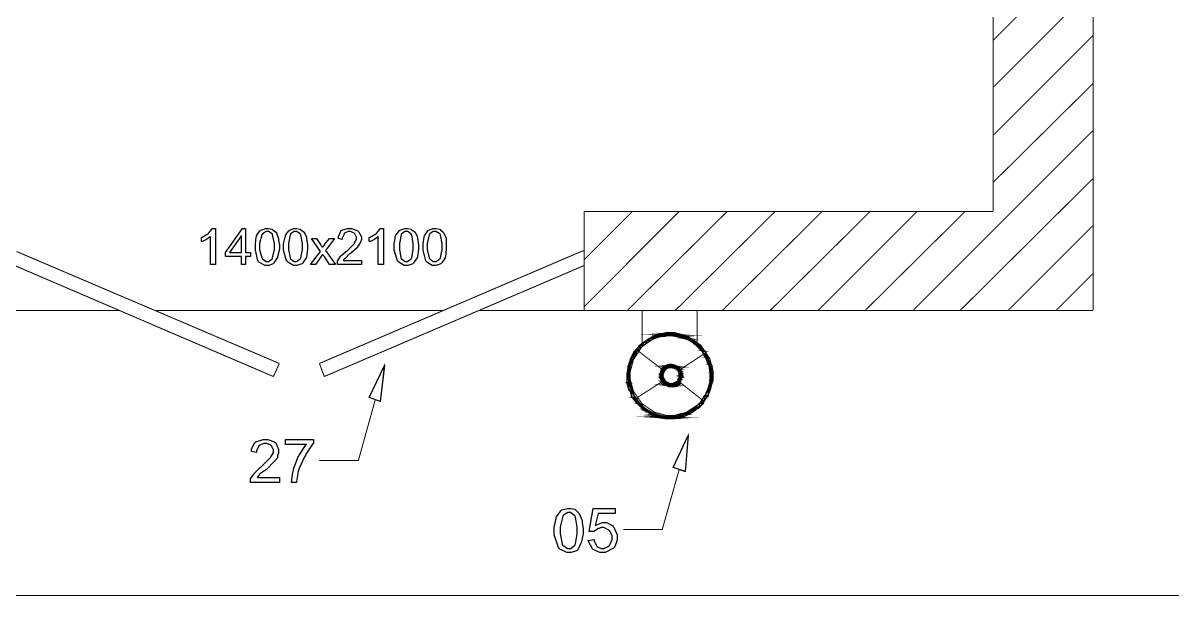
# Model space of a CAD drawing. Extents: x 0 to 210, y 0 to 297.
# Drawn here: x 112.16 to 160.91, y 184.91 to 209.2 of the extents above; entities that cross this region are included whole.
import ezdxf

# ---------------------------------------------------------------- set-up
doc = ezdxf.new("R2010")
doc.units = 0
doc.header["$MEASUREMENT"] = 0
for name, color, linetype in [('C00-00-00-BLACK', 7, 'Continuous'), ('C00-7E-FF', 150, 'Continuous'), ('CFF-7E-00', 30, 'Continuous')]:
    doc.layers.add(name, color=color, linetype=linetype)

msp = doc.modelspace()

# ---------------------------------------------------------------- linework, layer by layer
at = {"layer": 'C00-00-00-BLACK', "const_width": 0.0423}
for points in [[(157.557, 197.017), (157.557, 264.626)], [(153.315, 201.213), (153.315, 260.387)], [(153.315, 208.46), (157.557, 212.699)], [(153.315, 206.467), (157.557, 210.706)], [(153.315, 204.433), (157.557, 208.672)], [(153.315, 202.441), (157.557, 206.637)], [(149.924, 197.017), (157.557, 204.644)], [(151.919, 197.017), (157.557, 202.61)], [(135.97, 201.213), (136.012, 201.213)], [(135.97, 199.179), (138.006, 201.213)], [(135.97, 197.186), (139.999, 201.213)], [(135.97, 201.213), (135.97, 197.017)], [(135.97, 201.213), (153.315, 201.213)], [(137.796, 197.017), (142.036, 201.213)], [(139.829, 197.017), (144.071, 201.213)], [(141.825, 197.017), (146.064, 201.213)], [(143.859, 197.017), (148.101, 201.213)], [(145.894, 197.017), (150.093, 201.213)], [(147.888, 197.017), (152.13, 201.213)], [(153.953, 197.017), (157.557, 200.618)], [(123.034, 194.77), (111.882, 199.517)], [(124.733, 194.77), (135.843, 199.517)], [(135.843, 199.517), (135.97, 199.559)], [(111.797, 198.924), (122.78, 194.218)], [(135.97, 198.924), (124.944, 194.218)], [(155.988, 197.017), (157.557, 198.584)], [(71.5906, 197.017), (116.25, 197.017)], [(117.82, 197.017), (129.947, 197.017)], [(131.475, 197.017), (157.557, 197.017)], [(138.429, 195.659), (138.429, 197.017)], [(140.764, 195.659), (140.764, 197.017)], [(138.176, 195.363), (139.28, 194.514)], [(140.042, 194.514), (141.144, 195.236)], [(122.78, 194.218), (123.034, 194.77)], [(124.944, 194.218), (124.733, 194.77)], [(138.092, 193.244), (139.28, 194.006)], [(140.042, 193.963), (141.06, 193.16)], [(169.646, 184.936), (59.5023, 184.936)]]:
    msp.add_lwpolyline(points, dxfattribs=at)
for points in [[(141.441, 194.259), (141.441, 194.438), (141.298, 194.975), (140.911, 195.553), (140.331, 195.942), (139.795, 196.082), (139.617, 196.082), (139.444, 196.082), (138.927, 195.942), (138.361, 195.553), (137.977, 194.975), (137.837, 194.438), (137.837, 194.259), (137.837, 194.088), (137.977, 193.572), (138.361, 193.005), (138.927, 192.621), (139.444, 192.479), (139.617, 192.479), (139.795, 192.479), (140.331, 192.621), (140.911, 193.005), (141.298, 193.572), (141.441, 194.088), (141.441, 194.259)], [(141.356, 194.259), (141.356, 194.426), (141.222, 194.926), (140.852, 195.48), (140.301, 195.859), (139.788, 195.998), (139.617, 195.998), (139.452, 195.998), (138.958, 195.859), (138.42, 195.48), (138.055, 194.926), (137.922, 194.426), (137.922, 194.259), (137.922, 194.095), (138.055, 193.602), (138.42, 193.065), (138.958, 192.701), (139.452, 192.567), (139.617, 192.567), (139.788, 192.567), (140.301, 192.701), (140.852, 193.065), (141.222, 193.602), (141.356, 194.095), (141.356, 194.259)], [(139.956, 195.998), (139.194, 195.998), (140.168, 195.956), (139.956, 195.998)], [(139.915, 196.04), (139.364, 196.04), (139.956, 195.998), (139.915, 196.04)], [(139.194, 195.998), (140.168, 195.956), (139.025, 195.956), (139.194, 195.998)], [(139.364, 196.04), (139.956, 195.998), (139.194, 195.998), (139.364, 196.04)], [(139.576, 196.04), (139.915, 196.04), (139.364, 196.04), (139.576, 196.04)], [(139.872, 195.913), (140.425, 195.829), (140.211, 195.829), (139.872, 195.913)], [(139.787, 195.956), (140.252, 195.913), (139.872, 195.913), (139.787, 195.956)], [(138.261, 195.447), (138.219, 195.279), (138.092, 195.279), (138.261, 195.447)], [(138.303, 195.533), (138.388, 195.447), (138.261, 195.447), (138.303, 195.533)], [(138.472, 195.659), (138.472, 195.533), (138.303, 195.533), (138.472, 195.659)], [(138.472, 195.533), (138.303, 195.533), (138.388, 195.447), (138.472, 195.533)], [(138.599, 195.743), (138.642, 195.659), (138.472, 195.659), (138.599, 195.743)], [(138.642, 195.659), (138.472, 195.659), (138.472, 195.533), (138.642, 195.659)], [(138.726, 195.829), (138.768, 195.743), (138.599, 195.743), (138.726, 195.829)], [(138.768, 195.743), (138.599, 195.743), (138.642, 195.659), (138.768, 195.743)], [(138.895, 195.913), (138.941, 195.829), (138.726, 195.829), (138.895, 195.913)], [(138.941, 195.829), (138.726, 195.829), (138.768, 195.743), (138.941, 195.829)], [(139.025, 195.956), (139.237, 195.913), (138.895, 195.913), (139.025, 195.956)], [(139.576, 195.956), (139.025, 195.956), (139.237, 195.913), (139.576, 195.956)], [(139.194, 195.913), (139.237, 195.913), (138.857, 195.913), (139.194, 195.913)], [(139.194, 195.913), (138.857, 195.913), (139.237, 195.913), (139.194, 195.913)], [(139.194, 195.913), (138.895, 195.913), (138.941, 195.829), (139.194, 195.913)], [(140.211, 195.956), (139.787, 195.956), (140.252, 195.913), (140.211, 195.956)], [(140.168, 195.956), (139.576, 195.956), (140.211, 195.956), (140.168, 195.956)], [(139.576, 195.956), (140.211, 195.956), (139.787, 195.956), (139.576, 195.956)], [(140.252, 195.913), (139.872, 195.913), (140.425, 195.829), (140.252, 195.913)], [(140.425, 195.829), (140.211, 195.829), (140.552, 195.786), (140.425, 195.829)], [(140.211, 195.829), (140.552, 195.786), (140.338, 195.786), (140.211, 195.829)], [(140.338, 195.786), (140.637, 195.702), (140.51, 195.702), (140.338, 195.786)], [(140.552, 195.786), (140.338, 195.786), (140.637, 195.702), (140.552, 195.786)], [(140.51, 195.702), (140.807, 195.575), (140.678, 195.575), (140.51, 195.702)], [(140.637, 195.702), (140.51, 195.702), (140.807, 195.575), (140.637, 195.702)], [(140.807, 195.575), (140.678, 195.575), (140.891, 195.49), (140.807, 195.575)], [(140.678, 195.575), (140.891, 195.49), (140.764, 195.49), (140.678, 195.575)], [(140.764, 195.49), (141.06, 195.32), (140.933, 195.32), (140.764, 195.49)], [(140.891, 195.49), (140.764, 195.49), (141.06, 195.32), (140.891, 195.49)], [(137.922, 194.897), (137.922, 194.644), (137.837, 194.644), (137.922, 194.897)], [(138.049, 195.194), (138.049, 194.94), (137.922, 194.94), (138.049, 195.194)], [(138.092, 195.279), (138.176, 195.194), (138.049, 195.194), (138.092, 195.279)], [(138.176, 195.194), (138.049, 195.194), (138.049, 194.94), (138.176, 195.194)], [(138.219, 195.279), (138.092, 195.279), (138.176, 195.194), (138.219, 195.279)], [(138.388, 195.447), (138.261, 195.447), (138.219, 195.279), (138.388, 195.447)], [(141.06, 195.32), (140.933, 195.32), (141.103, 195.279), (141.06, 195.32)], [(140.933, 195.32), (141.103, 195.279), (140.975, 195.279), (140.933, 195.32)], [(140.975, 195.279), (141.23, 195.024), (141.103, 195.024), (140.975, 195.279)], [(141.103, 195.279), (140.975, 195.279), (141.23, 195.024), (141.103, 195.279)], [(141.23, 195.024), (141.103, 195.024), (141.23, 194.981), (141.23, 195.024)], [(141.103, 195.024), (141.23, 194.981), (141.144, 194.981), (141.103, 195.024)], [(141.144, 194.981), (141.356, 194.728), (141.23, 194.728), (141.144, 194.981)], [(137.922, 194.644), (137.837, 194.644), (137.922, 194.601), (137.922, 194.644)], [(137.837, 194.601), (137.88, 194.302), (137.796, 194.302), (137.837, 194.601)], [(137.922, 194.601), (137.837, 194.601), (137.88, 194.302), (137.922, 194.601)], [(137.837, 194.644), (137.922, 194.601), (137.837, 194.601), (137.837, 194.644)], [(138.006, 194.897), (137.922, 194.897), (137.922, 194.644), (138.006, 194.897)], [(138.049, 194.94), (137.962, 194.94), (138.003, 194.897), (138.049, 194.94)], [(137.962, 194.94), (138.003, 194.897), (137.962, 194.897), (137.962, 194.94)], [(139.915, 194.644), (139.406, 194.644), (139.956, 194.601), (139.915, 194.644)], [(139.829, 194.685), (139.49, 194.685), (139.915, 194.644), (139.829, 194.685)], [(139.28, 194.514), (139.364, 194.472), (139.234, 194.472), (139.28, 194.514)], [(139.406, 194.514), (139.28, 194.514), (139.364, 194.472), (139.406, 194.514)], [(139.533, 194.601), (139.321, 194.601), (139.449, 194.556), (139.533, 194.601)], [(140.126, 194.259), (140.126, 194.342), (139.988, 194.59), (139.741, 194.728), (139.66, 194.728), (139.583, 194.728), (139.353, 194.59), (139.237, 194.342), (139.237, 194.259), (139.237, 194.183), (139.353, 193.953), (139.583, 193.836), (139.66, 193.836), (139.741, 193.836), (139.988, 193.953), (140.126, 194.183), (140.126, 194.259)], [(139.237, 194.472), (139.321, 194.386), (139.237, 194.386), (139.237, 194.472)], [(139.321, 194.556), (139.406, 194.514), (139.28, 194.514), (139.321, 194.556)], [(139.449, 194.556), (139.321, 194.556), (139.406, 194.514), (139.449, 194.556)], [(139.28, 194.514), (139.409, 194.514), (139.452, 194.514), (139.28, 194.514)], [(139.409, 194.514), (139.452, 194.514), (139.28, 194.514), (139.409, 194.514)], [(140.042, 194.259), (140.042, 194.328), (139.93, 194.532), (139.728, 194.644), (139.66, 194.644), (139.601, 194.644), (139.426, 194.532), (139.321, 194.328), (139.321, 194.259), (139.321, 194.199), (139.426, 194.013), (139.601, 193.922), (139.66, 193.922), (139.728, 193.922), (139.93, 194.013), (140.042, 194.199), (140.042, 194.259)], [(139.321, 194.601), (139.449, 194.556), (139.321, 194.556), (139.321, 194.601)], [(139.364, 194.601), (139.533, 194.601), (139.321, 194.601), (139.364, 194.601)], [(139.406, 194.644), (139.956, 194.601), (139.364, 194.601), (139.406, 194.644)], [(139.49, 194.685), (139.915, 194.644), (139.406, 194.644), (139.49, 194.685)], [(139.576, 194.601), (139.617, 194.601), (139.364, 194.601), (139.576, 194.601)], [(139.576, 194.601), (139.364, 194.601), (139.66, 194.601), (139.576, 194.601)], [(139.533, 194.601), (139.576, 194.601), (139.364, 194.601), (139.533, 194.601)], [(139.533, 194.601), (139.364, 194.601), (139.576, 194.601), (139.533, 194.601)], [(139.533, 194.601), (139.364, 194.601), (139.533, 194.601)], [(139.915, 194.644), (139.406, 194.644), (139.915, 194.644)], [(139.406, 194.644), (139.915, 194.644), (139.956, 194.644), (139.406, 194.644)], [(139.703, 194.728), (139.576, 194.728), (139.746, 194.684), (139.703, 194.728)], [(139.576, 194.685), (139.829, 194.685), (139.49, 194.685), (139.576, 194.685)], [(139.49, 194.685), (139.829, 194.685), (139.872, 194.685), (139.49, 194.685)], [(139.829, 194.685), (139.872, 194.685), (139.49, 194.685), (139.829, 194.685)], [(139.576, 194.728), (139.746, 194.684), (139.576, 194.684), (139.576, 194.728)], [(139.617, 194.728), (139.703, 194.728), (139.576, 194.728), (139.617, 194.728)], [(139.746, 194.685), (139.576, 194.685), (139.829, 194.685), (139.746, 194.685)], [(139.66, 194.728), (139.703, 194.728), (139.617, 194.728), (139.66, 194.728)], [(139.703, 194.728), (139.617, 194.728), (139.703, 194.728)], [(139.999, 194.556), (139.829, 194.556), (140.042, 194.514), (139.999, 194.556)], [(139.956, 194.601), (139.66, 194.601), (139.956, 194.601)], [(139.66, 194.601), (139.956, 194.601), (139.703, 194.601), (139.66, 194.601)], [(139.999, 194.601), (139.829, 194.601), (139.999, 194.558), (139.999, 194.601)], [(139.829, 194.556), (140.042, 194.514), (139.915, 194.514), (139.829, 194.556)], [(139.956, 194.601), (139.703, 194.601), (139.956, 194.601)], [(139.703, 194.601), (139.956, 194.601), (139.787, 194.601), (139.703, 194.601)], [(139.956, 194.601), (139.784, 194.601), (139.999, 194.601), (139.956, 194.601)], [(139.784, 194.601), (139.999, 194.601), (139.829, 194.601), (139.784, 194.601)], [(140.042, 194.514), (139.915, 194.514), (140.042, 194.472), (140.042, 194.514)], [(139.829, 194.601), (139.999, 194.558), (139.829, 194.558), (139.829, 194.601)], [(139.915, 194.514), (140.042, 194.472), (139.956, 194.472), (139.915, 194.514)], [(140.042, 194.514), (139.915, 194.514), (140.042, 194.514)], [(139.915, 194.514), (140.042, 194.514), (140.083, 194.514), (139.915, 194.514)], [(141.23, 194.981), (141.144, 194.981), (141.356, 194.728), (141.23, 194.981)], [(141.356, 194.728), (141.23, 194.728), (141.356, 194.685), (141.356, 194.728)], [(141.23, 194.728), (141.356, 194.685), (141.271, 194.685), (141.23, 194.728)], [(141.271, 194.685), (141.399, 194.386), (141.314, 194.386), (141.271, 194.685)], [(141.356, 194.685), (141.271, 194.685), (141.399, 194.386), (141.356, 194.685)], [(137.796, 193.922), (138.006, 193.625), (137.88, 193.625), (137.796, 193.922)], [(137.88, 194.302), (137.796, 194.302), (137.922, 193.963), (137.88, 194.302)], [(137.796, 194.302), (137.922, 193.963), (137.796, 193.963), (137.796, 194.302)], [(137.88, 194.302), (137.796, 194.302), (137.88, 194.302)], [(137.796, 194.302), (137.88, 194.302), (137.922, 194.302), (137.796, 194.302)], [(139.28, 194.175), (139.194, 194.175), (139.321, 194.133), (139.28, 194.175)], [(139.364, 194.049), (139.237, 194.049), (139.406, 194.006), (139.364, 194.049)], [(139.28, 194.259), (139.194, 194.259), (139.28, 194.218), (139.28, 194.259)], [(139.28, 194.345), (139.194, 194.345), (139.28, 194.302), (139.28, 194.345)], [(139.28, 194.302), (139.194, 194.302), (139.28, 194.259), (139.28, 194.302)], [(139.28, 194.218), (139.194, 194.218), (139.28, 194.175), (139.28, 194.218)], [(139.321, 194.133), (139.237, 194.133), (139.364, 194.049), (139.321, 194.133)], [(139.237, 194.049), (139.406, 194.006), (139.28, 194.006), (139.237, 194.049)], [(139.321, 194.386), (139.237, 194.386), (139.194, 194.386), (139.321, 194.386)], [(139.194, 194.345), (139.28, 194.302), (139.194, 194.302), (139.194, 194.345)], [(139.194, 194.302), (139.28, 194.259), (139.194, 194.259), (139.194, 194.302)], [(139.194, 194.259), (139.28, 194.218), (139.194, 194.218), (139.194, 194.259)], [(139.194, 194.218), (139.28, 194.175), (139.194, 194.175), (139.194, 194.218)], [(139.194, 194.175), (139.321, 194.133), (139.194, 194.133), (139.194, 194.175)], [(139.321, 194.133), (139.194, 194.133), (139.237, 194.133), (139.321, 194.133)], [(139.194, 194.133), (139.321, 194.133), (139.364, 194.133), (139.194, 194.133)], [(139.321, 194.386), (139.234, 194.386), (139.277, 194.345), (139.321, 194.386)], [(139.364, 194.472), (139.237, 194.472), (139.321, 194.386), (139.364, 194.472)], [(139.364, 194.472), (139.234, 194.472), (139.364, 194.472)], [(139.234, 194.472), (139.364, 194.472), (139.406, 194.472), (139.234, 194.472)], [(139.234, 194.386), (139.277, 194.345), (139.234, 194.345), (139.234, 194.386)], [(139.237, 194.386), (139.321, 194.386), (139.364, 194.386), (139.237, 194.386)], [(139.237, 194.133), (139.364, 194.049), (139.237, 194.049), (139.237, 194.133)], [(139.237, 194.049), (139.367, 194.049), (139.409, 194.049), (139.237, 194.049)], [(139.367, 194.049), (139.409, 194.049), (139.237, 194.049), (139.367, 194.049)], [(140.042, 194.472), (139.956, 194.472), (140.083, 194.429), (140.042, 194.472)], [(140.126, 194.259), (139.999, 194.259), (140.126, 194.218), (140.126, 194.259)], [(140.126, 194.218), (139.999, 194.218), (140.126, 194.175), (140.126, 194.218)], [(140.083, 194.09), (139.956, 194.09), (140.042, 194.006), (140.083, 194.09)], [(140.083, 194.133), (139.999, 194.133), (140.083, 194.09), (140.083, 194.133)], [(140.083, 194.429), (139.999, 194.429), (140.126, 194.345), (140.083, 194.429)], [(140.126, 194.345), (139.999, 194.345), (140.126, 194.259), (140.126, 194.345)], [(139.956, 194.472), (140.083, 194.429), (139.956, 194.429), (139.956, 194.472)], [(140.083, 194.429), (139.956, 194.429), (139.999, 194.429), (140.083, 194.429)], [(139.956, 194.429), (140.083, 194.429), (140.126, 194.429), (139.956, 194.429)], [(139.956, 194.09), (140.042, 194.006), (139.956, 194.006), (139.956, 194.09)], [(140.083, 194.09), (139.999, 194.09), (139.956, 194.09), (140.083, 194.09)], [(139.999, 194.429), (140.126, 194.345), (139.999, 194.345), (139.999, 194.429)], [(139.999, 194.345), (140.126, 194.259), (139.999, 194.259), (139.999, 194.345)], [(140.126, 194.345), (139.999, 194.345), (140.126, 194.345)], [(139.999, 194.345), (140.126, 194.345), (140.168, 194.345), (139.999, 194.345)], [(139.999, 194.259), (140.126, 194.218), (139.999, 194.218), (139.999, 194.259)], [(140.126, 194.259), (139.999, 194.259), (140.126, 194.259)], [(139.999, 194.259), (140.126, 194.259), (140.168, 194.259), (139.999, 194.259)], [(139.999, 194.218), (140.126, 194.175), (139.999, 194.175), (139.999, 194.218)], [(139.999, 194.133), (140.083, 194.09), (139.999, 194.09), (139.999, 194.133)], [(139.999, 194.09), (140.083, 194.09), (140.126, 194.09), (139.999, 194.09)], [(140.126, 194.175), (140.039, 194.175), (140.08, 194.133), (140.126, 194.175)], [(140.039, 194.175), (140.08, 194.133), (140.039, 194.133), (140.039, 194.175)], [(141.314, 194.006), (141.314, 193.71), (141.23, 193.71), (141.314, 194.006)], [(141.399, 194.386), (141.314, 194.386), (141.399, 194.345), (141.399, 194.386)], [(141.399, 194.049), (141.314, 194.049), (141.399, 194.006), (141.399, 194.049)], [(141.399, 194.345), (141.314, 194.345), (141.399, 194.049), (141.399, 194.345)], [(141.314, 194.345), (141.399, 194.049), (141.314, 194.049), (141.314, 194.345)], [(141.314, 194.386), (141.399, 194.345), (141.314, 194.345), (141.314, 194.386)], [(141.314, 194.049), (141.399, 194.006), (141.314, 194.006), (141.314, 194.049)], [(137.922, 193.963), (137.796, 193.963), (137.922, 193.922), (137.922, 193.963)], [(137.922, 193.922), (137.796, 193.922), (138.006, 193.625), (137.922, 193.922)], [(137.796, 193.963), (137.922, 193.922), (137.796, 193.922), (137.796, 193.963)], [(138.006, 193.625), (137.88, 193.625), (137.922, 193.625), (138.006, 193.625)], [(137.88, 193.625), (138.006, 193.625), (138.049, 193.625), (137.88, 193.625)], [(137.922, 193.625), (138.133, 193.328), (138.006, 193.328), (137.922, 193.625)], [(138.006, 193.625), (137.922, 193.625), (138.133, 193.328), (138.006, 193.625)], [(139.915, 193.879), (139.364, 193.879), (139.872, 193.836), (139.915, 193.879)], [(139.49, 193.922), (139.321, 193.922), (139.576, 193.879), (139.49, 193.922)], [(139.872, 193.836), (139.449, 193.836), (139.787, 193.794), (139.872, 193.836)], [(139.406, 194.006), (139.28, 194.006), (139.449, 193.963), (139.406, 194.006)], [(139.449, 193.963), (139.321, 193.963), (139.49, 193.919), (139.449, 193.963)], [(139.364, 193.879), (139.872, 193.836), (139.449, 193.836), (139.364, 193.879)], [(139.28, 194.006), (139.449, 193.963), (139.28, 193.963), (139.28, 194.006)], [(139.449, 193.963), (139.28, 193.963), (139.321, 193.963), (139.449, 193.963)], [(139.28, 193.963), (139.449, 193.963), (139.49, 193.963), (139.28, 193.963)], [(139.321, 193.922), (139.576, 193.879), (139.364, 193.879), (139.321, 193.922)], [(139.321, 193.963), (139.49, 193.919), (139.321, 193.919), (139.321, 193.963)], [(139.449, 193.836), (139.787, 193.794), (139.533, 193.794), (139.449, 193.836)], [(139.576, 193.879), (139.364, 193.879), (139.576, 193.879)], [(139.364, 193.879), (139.576, 193.879), (139.617, 193.879), (139.364, 193.879)], [(139.617, 193.879), (139.66, 193.879), (139.364, 193.879), (139.617, 193.879)], [(139.617, 193.879), (139.364, 193.879), (139.576, 193.879), (139.617, 193.879)], [(139.364, 193.879), (139.617, 193.879), (139.66, 193.879), (139.364, 193.879)], [(139.617, 193.879), (139.66, 193.879), (139.364, 193.879), (139.617, 193.879)], [(139.915, 193.879), (139.956, 193.879), (139.364, 193.879), (139.915, 193.879)], [(139.915, 193.879), (139.364, 193.879), (139.956, 193.879), (139.915, 193.879)], [(139.872, 193.836), (139.449, 193.836), (139.872, 193.836)], [(139.449, 193.836), (139.872, 193.836), (139.915, 193.836), (139.449, 193.836)], [(139.787, 193.794), (139.533, 193.794), (139.787, 193.794)], [(139.533, 193.794), (139.787, 193.794), (139.829, 193.794), (139.533, 193.794)], [(139.703, 193.794), (139.617, 193.794), (139.533, 193.794), (139.703, 193.794)], [(139.533, 193.794), (139.787, 193.794), (139.703, 193.794), (139.533, 193.794)], [(139.703, 193.879), (139.956, 193.879), (139.617, 193.879), (139.703, 193.879)], [(139.703, 193.794), (139.746, 193.794), (139.617, 193.794), (139.703, 193.794)], [(139.787, 193.922), (139.956, 193.879), (139.703, 193.879), (139.787, 193.922)], [(139.956, 193.922), (139.787, 193.922), (139.956, 193.879), (139.956, 193.922)], [(139.956, 193.879), (139.703, 193.879), (139.956, 193.879)], [(139.999, 193.963), (139.872, 193.963), (139.999, 193.922), (139.999, 193.963)], [(139.829, 193.922), (139.956, 193.922), (139.787, 193.922), (139.829, 193.922)], [(139.872, 193.963), (139.999, 193.922), (139.829, 193.922), (139.872, 193.963)], [(139.829, 193.922), (139.999, 193.922), (140.045, 193.922), (139.829, 193.922)], [(139.999, 193.922), (140.045, 193.922), (139.829, 193.922), (139.999, 193.922)], [(139.999, 193.922), (139.829, 193.922), (139.956, 193.922), (139.999, 193.922)], [(139.915, 194.006), (139.999, 193.963), (139.872, 193.963), (139.915, 194.006)], [(140.042, 194.006), (139.915, 194.006), (139.999, 193.963), (140.042, 194.006)], [(140.042, 194.006), (139.956, 194.006), (139.915, 194.006), (140.042, 194.006)], [(139.956, 194.006), (140.042, 194.006), (140.083, 194.006), (139.956, 194.006)], [(141.23, 193.71), (141.23, 193.413), (141.103, 193.413), (141.23, 193.71)], [(141.314, 193.71), (141.23, 193.71), (141.314, 193.71)], [(141.23, 193.71), (141.314, 193.71), (141.356, 193.71), (141.23, 193.71)], [(141.314, 193.71), (141.23, 193.71), (141.23, 193.413), (141.314, 193.71)], [(141.399, 194.006), (141.314, 194.006), (141.314, 193.71), (141.399, 194.006)], [(138.133, 193.328), (138.006, 193.328), (138.176, 193.286), (138.133, 193.328)], [(138.006, 193.328), (138.176, 193.286), (138.049, 193.286), (138.006, 193.328)], [(138.049, 193.286), (138.345, 193.074), (138.219, 193.074), (138.049, 193.286)], [(138.176, 193.286), (138.049, 193.286), (138.345, 193.074), (138.176, 193.286)], [(138.345, 193.074), (138.219, 193.074), (138.388, 193.032), (138.345, 193.074)], [(138.261, 193.032), (138.558, 192.863), (138.429, 192.863), (138.261, 193.032)], [(138.219, 193.074), (138.388, 193.032), (138.261, 193.032), (138.219, 193.074)], [(140.848, 193.074), (140.848, 192.905), (140.678, 192.905), (140.848, 193.074)], [(140.973, 193.16), (141.015, 193.074), (140.845, 193.074), (140.973, 193.16)], [(141.017, 193.074), (140.848, 193.074), (140.848, 192.905), (141.017, 193.074)], [(141.06, 193.371), (141.06, 193.16), (140.933, 193.16), (141.06, 193.371)], [(141.06, 193.16), (140.973, 193.16), (141.015, 193.074), (141.06, 193.16)], [(141.103, 193.413), (141.187, 193.371), (141.06, 193.371), (141.103, 193.413)], [(141.23, 193.413), (141.103, 193.413), (141.187, 193.371), (141.23, 193.413)], [(141.187, 193.371), (141.06, 193.371), (141.06, 193.16), (141.187, 193.371)], [(138.388, 193.032), (138.261, 193.032), (138.558, 192.863), (138.388, 193.032)], [(138.558, 192.863), (138.429, 192.863), (138.684, 192.778), (138.558, 192.863)], [(138.515, 192.778), (138.854, 192.694), (138.684, 192.694), (138.515, 192.778)], [(138.684, 192.778), (138.515, 192.778), (138.854, 192.694), (138.684, 192.778)], [(138.429, 192.863), (138.684, 192.778), (138.515, 192.778), (138.429, 192.863)], [(139.153, 192.567), (138.895, 192.567), (139.449, 192.521), (139.153, 192.567)], [(139.067, 192.609), (138.811, 192.609), (139.153, 192.567), (139.067, 192.609)], [(138.854, 192.694), (138.684, 192.694), (139.067, 192.609), (138.854, 192.694)], [(138.684, 192.694), (139.067, 192.609), (138.811, 192.609), (138.684, 192.694)], [(138.811, 192.609), (139.153, 192.567), (138.895, 192.567), (138.811, 192.609)], [(138.895, 192.567), (139.449, 192.521), (139.025, 192.521), (138.895, 192.567)], [(140.126, 192.609), (140.211, 192.521), (139.787, 192.521), (140.126, 192.609)], [(140.211, 192.651), (140.382, 192.609), (140.126, 192.609), (140.211, 192.651)], [(140.468, 192.651), (140.211, 192.651), (140.382, 192.609), (140.468, 192.651)], [(140.382, 192.609), (140.126, 192.609), (140.211, 192.521), (140.382, 192.609)], [(140.425, 192.735), (140.468, 192.651), (140.211, 192.651), (140.425, 192.735)], [(140.594, 192.863), (140.594, 192.735), (140.425, 192.735), (140.594, 192.863)], [(140.594, 192.735), (140.425, 192.735), (140.468, 192.651), (140.594, 192.735)], [(140.678, 192.905), (140.764, 192.863), (140.594, 192.863), (140.678, 192.905)], [(140.764, 192.863), (140.594, 192.863), (140.594, 192.735), (140.764, 192.863)], [(140.848, 192.905), (140.678, 192.905), (140.764, 192.863), (140.848, 192.905)], [(140.168, 192.521), (139.067, 192.521), (140.042, 192.479), (140.168, 192.521)], [(139.11, 192.479), (140.042, 192.479), (139.829, 192.436), (139.11, 192.479)], [(139.11, 192.479), (139.406, 192.436), (139.829, 192.436), (139.11, 192.479)], [(139.49, 192.521), (139.533, 192.521), (139.025, 192.521), (139.49, 192.521)], [(139.49, 192.521), (139.025, 192.521), (139.449, 192.521), (139.49, 192.521)], [(140.168, 192.521), (139.025, 192.521), (140.168, 192.521)], [(139.025, 192.521), (140.168, 192.521), (139.067, 192.521), (139.025, 192.521)], [(139.067, 192.521), (140.042, 192.479), (139.11, 192.479), (139.067, 192.521)], [(139.406, 192.436), (139.829, 192.436), (139.49, 192.436), (139.406, 192.436)], [(139.787, 192.521), (140.168, 192.521), (139.49, 192.521), (139.787, 192.521)], [(140.211, 192.521), (139.787, 192.521), (140.168, 192.521), (140.211, 192.521)]]:
    msp.add_lwpolyline(points, close=True, dxfattribs=at)
at = {"layer": 'C00-00-00-BLACK'}
for points in [[(139.194, 195.998), (140.168, 195.956), (139.025, 195.956), (139.194, 195.998)], [(139.364, 196.04), (139.956, 195.998), (139.194, 195.998), (139.364, 196.04)], [(139.956, 195.998), (139.194, 195.998), (140.168, 195.956), (139.956, 195.998)], [(139.576, 196.04), (139.915, 196.04), (139.364, 196.04), (139.576, 196.04)], [(139.915, 196.04), (139.364, 196.04), (139.956, 195.998), (139.915, 196.04)], [(138.303, 195.533), (138.388, 195.447), (138.261, 195.447), (138.303, 195.533)], [(138.472, 195.659), (138.472, 195.533), (138.303, 195.533), (138.472, 195.659)], [(138.472, 195.533), (138.303, 195.533), (138.388, 195.447), (138.472, 195.533)], [(138.599, 195.743), (138.642, 195.659), (138.472, 195.659), (138.599, 195.743)], [(138.642, 195.659), (138.472, 195.659), (138.472, 195.533), (138.642, 195.659)], [(138.726, 195.829), (138.768, 195.743), (138.599, 195.743), (138.726, 195.829)], [(138.768, 195.743), (138.599, 195.743), (138.642, 195.659), (138.768, 195.743)], [(138.895, 195.913), (138.941, 195.829), (138.726, 195.829), (138.895, 195.913)], [(138.941, 195.829), (138.726, 195.829), (138.768, 195.743), (138.941, 195.829)], [(139.194, 195.913), (139.237, 195.913), (138.857, 195.913), (139.194, 195.913)], [(139.194, 195.913), (138.857, 195.913), (139.237, 195.913), (139.194, 195.913)], [(139.025, 195.956), (139.237, 195.913), (138.895, 195.913), (139.025, 195.956)], [(139.194, 195.913), (138.895, 195.913), (138.941, 195.829), (139.194, 195.913)], [(139.576, 195.956), (139.025, 195.956), (139.237, 195.913), (139.576, 195.956)], [(140.168, 195.956), (139.576, 195.956), (140.211, 195.956), (140.168, 195.956)], [(139.576, 195.956), (140.211, 195.956), (139.787, 195.956), (139.576, 195.956)], [(140.211, 195.956), (139.787, 195.956), (140.252, 195.913), (140.211, 195.956)], [(139.787, 195.956), (140.252, 195.913), (139.872, 195.913), (139.787, 195.956)], [(140.252, 195.913), (139.872, 195.913), (140.425, 195.829), (140.252, 195.913)], [(139.872, 195.913), (140.425, 195.829), (140.211, 195.829), (139.872, 195.913)], [(140.425, 195.829), (140.211, 195.829), (140.552, 195.786), (140.425, 195.829)], [(140.211, 195.829), (140.552, 195.786), (140.338, 195.786), (140.211, 195.829)], [(140.552, 195.786), (140.338, 195.786), (140.637, 195.702), (140.552, 195.786)], [(140.338, 195.786), (140.637, 195.702), (140.51, 195.702), (140.338, 195.786)], [(140.637, 195.702), (140.51, 195.702), (140.807, 195.575), (140.637, 195.702)], [(140.51, 195.702), (140.807, 195.575), (140.678, 195.575), (140.51, 195.702)], [(140.807, 195.575), (140.678, 195.575), (140.891, 195.49), (140.807, 195.575)], [(140.678, 195.575), (140.891, 195.49), (140.764, 195.49), (140.678, 195.575)], [(138.049, 195.194), (138.049, 194.94), (137.922, 194.94), (138.049, 195.194)], [(138.092, 195.279), (138.176, 195.194), (138.049, 195.194), (138.092, 195.279)], [(138.176, 195.194), (138.049, 195.194), (138.049, 194.94), (138.176, 195.194)], [(138.261, 195.447), (138.219, 195.279), (138.092, 195.279), (138.261, 195.447)], [(138.219, 195.279), (138.092, 195.279), (138.176, 195.194), (138.219, 195.279)], [(138.388, 195.447), (138.261, 195.447), (138.219, 195.279), (138.388, 195.447)], [(140.891, 195.49), (140.764, 195.49), (141.06, 195.32), (140.891, 195.49)], [(140.764, 195.49), (141.06, 195.32), (140.933, 195.32), (140.764, 195.49)], [(141.06, 195.32), (140.933, 195.32), (141.103, 195.279), (141.06, 195.32)], [(140.933, 195.32), (141.103, 195.279), (140.975, 195.279), (140.933, 195.32)], [(141.103, 195.279), (140.975, 195.279), (141.23, 195.024), (141.103, 195.279)], [(140.975, 195.279), (141.23, 195.024), (141.103, 195.024), (140.975, 195.279)], [(141.23, 195.024), (141.103, 195.024), (141.23, 194.981), (141.23, 195.024)], [(141.103, 195.024), (141.23, 194.981), (141.144, 194.981), (141.103, 195.024)], [(137.837, 194.601), (137.88, 194.302), (137.796, 194.302), (137.837, 194.601)], [(137.922, 194.897), (137.922, 194.644), (137.837, 194.644), (137.922, 194.897)], [(137.922, 194.644), (137.837, 194.644), (137.922, 194.601), (137.922, 194.644)], [(137.837, 194.644), (137.922, 194.601), (137.837, 194.601), (137.837, 194.644)], [(137.922, 194.601), (137.837, 194.601), (137.88, 194.302), (137.922, 194.601)], [(138.006, 194.897), (137.922, 194.897), (137.922, 194.644), (138.006, 194.897)], [(138.049, 194.94), (137.962, 194.94), (138.003, 194.897), (138.049, 194.94)], [(137.962, 194.94), (138.003, 194.897), (137.962, 194.897), (137.962, 194.94)], [(139.321, 194.556), (139.406, 194.514), (139.28, 194.514), (139.321, 194.556)], [(139.364, 194.601), (139.533, 194.601), (139.321, 194.601), (139.364, 194.601)], [(139.533, 194.601), (139.321, 194.601), (139.449, 194.556), (139.533, 194.601)], [(139.321, 194.601), (139.449, 194.556), (139.321, 194.556), (139.321, 194.601)], [(139.449, 194.556), (139.321, 194.556), (139.406, 194.514), (139.449, 194.556)], [(139.406, 194.644), (139.956, 194.601), (139.364, 194.601), (139.406, 194.644)], [(139.576, 194.601), (139.617, 194.601), (139.364, 194.601), (139.576, 194.601)], [(139.576, 194.601), (139.364, 194.601), (139.66, 194.601), (139.576, 194.601)], [(139.533, 194.601), (139.576, 194.601), (139.364, 194.601), (139.533, 194.601)], [(139.533, 194.601), (139.364, 194.601), (139.576, 194.601), (139.533, 194.601)], [(139.533, 194.601), (139.364, 194.601), (139.533, 194.601)], [(139.49, 194.685), (139.915, 194.644), (139.406, 194.644), (139.49, 194.685)], [(139.915, 194.644), (139.406, 194.644), (139.915, 194.644)], [(139.406, 194.644), (139.915, 194.644), (139.956, 194.644), (139.406, 194.644)], [(139.915, 194.644), (139.406, 194.644), (139.956, 194.601), (139.915, 194.644)], [(139.576, 194.685), (139.829, 194.685), (139.49, 194.685), (139.576, 194.685)], [(139.49, 194.685), (139.829, 194.685), (139.872, 194.685), (139.49, 194.685)], [(139.829, 194.685), (139.872, 194.685), (139.49, 194.685), (139.829, 194.685)], [(139.829, 194.685), (139.49, 194.685), (139.915, 194.644), (139.829, 194.685)], [(139.617, 194.728), (139.703, 194.728), (139.576, 194.728), (139.617, 194.728)], [(139.703, 194.728), (139.576, 194.728), (139.746, 194.684), (139.703, 194.728)], [(139.576, 194.728), (139.746, 194.684), (139.576, 194.684), (139.576, 194.728)], [(139.746, 194.685), (139.576, 194.685), (139.829, 194.685), (139.746, 194.685)], [(139.66, 194.728), (139.703, 194.728), (139.617, 194.728), (139.66, 194.728)], [(139.703, 194.728), (139.617, 194.728), (139.703, 194.728)], [(139.956, 194.601), (139.66, 194.601), (139.956, 194.601)], [(139.66, 194.601), (139.956, 194.601), (139.703, 194.601), (139.66, 194.601)], [(139.956, 194.601), (139.703, 194.601), (139.956, 194.601)], [(139.703, 194.601), (139.956, 194.601), (139.787, 194.601), (139.703, 194.601)], [(139.956, 194.601), (139.784, 194.601), (139.999, 194.601), (139.956, 194.601)], [(139.784, 194.601), (139.999, 194.601), (139.829, 194.601), (139.784, 194.601)], [(139.999, 194.601), (139.829, 194.601), (139.999, 194.558), (139.999, 194.601)], [(139.829, 194.601), (139.999, 194.558), (139.829, 194.558), (139.829, 194.601)], [(139.999, 194.556), (139.829, 194.556), (140.042, 194.514), (139.999, 194.556)], [(139.829, 194.556), (140.042, 194.514), (139.915, 194.514), (139.829, 194.556)], [(141.23, 194.981), (141.144, 194.981), (141.356, 194.728), (141.23, 194.981)], [(141.144, 194.981), (141.356, 194.728), (141.23, 194.728), (141.144, 194.981)], [(141.356, 194.728), (141.23, 194.728), (141.356, 194.685), (141.356, 194.728)], [(141.23, 194.728), (141.356, 194.685), (141.271, 194.685), (141.23, 194.728)], [(141.356, 194.685), (141.271, 194.685), (141.399, 194.386), (141.356, 194.685)], [(141.271, 194.685), (141.399, 194.386), (141.314, 194.386), (141.271, 194.685)], [(137.88, 194.302), (137.796, 194.302), (137.88, 194.302)], [(137.796, 194.302), (137.88, 194.302), (137.922, 194.302), (137.796, 194.302)], [(137.88, 194.302), (137.796, 194.302), (137.922, 193.963), (137.88, 194.302)], [(137.796, 194.302), (137.922, 193.963), (137.796, 193.963), (137.796, 194.302)], [(139.321, 194.386), (139.237, 194.386), (139.194, 194.386), (139.321, 194.386)], [(139.28, 194.345), (139.194, 194.345), (139.28, 194.302), (139.28, 194.345)], [(139.194, 194.345), (139.28, 194.302), (139.194, 194.302), (139.194, 194.345)], [(139.28, 194.302), (139.194, 194.302), (139.28, 194.259), (139.28, 194.302)], [(139.194, 194.302), (139.28, 194.259), (139.194, 194.259), (139.194, 194.302)], [(139.28, 194.259), (139.194, 194.259), (139.28, 194.218), (139.28, 194.259)], [(139.194, 194.259), (139.28, 194.218), (139.194, 194.218), (139.194, 194.259)], [(139.28, 194.218), (139.194, 194.218), (139.28, 194.175), (139.28, 194.218)], [(139.194, 194.218), (139.28, 194.175), (139.194, 194.175), (139.194, 194.218)], [(139.28, 194.175), (139.194, 194.175), (139.321, 194.133), (139.28, 194.175)], [(139.194, 194.175), (139.321, 194.133), (139.194, 194.133), (139.194, 194.175)], [(139.321, 194.133), (139.194, 194.133), (139.237, 194.133), (139.321, 194.133)], [(139.194, 194.133), (139.321, 194.133), (139.364, 194.133), (139.194, 194.133)], [(139.28, 194.514), (139.364, 194.472), (139.234, 194.472), (139.28, 194.514)], [(139.364, 194.472), (139.234, 194.472), (139.364, 194.472)], [(139.234, 194.472), (139.364, 194.472), (139.406, 194.472), (139.234, 194.472)], [(139.321, 194.386), (139.234, 194.386), (139.277, 194.345), (139.321, 194.386)], [(139.234, 194.386), (139.277, 194.345), (139.234, 194.345), (139.234, 194.386)], [(139.364, 194.472), (139.237, 194.472), (139.321, 194.386), (139.364, 194.472)], [(139.237, 194.472), (139.321, 194.386), (139.237, 194.386), (139.237, 194.472)], [(139.237, 194.386), (139.321, 194.386), (139.364, 194.386), (139.237, 194.386)], [(139.321, 194.133), (139.237, 194.133), (139.364, 194.049), (139.321, 194.133)], [(139.237, 194.133), (139.364, 194.049), (139.237, 194.049), (139.237, 194.133)], [(139.237, 194.049), (139.367, 194.049), (139.409, 194.049), (139.237, 194.049)], [(139.367, 194.049), (139.409, 194.049), (139.237, 194.049), (139.367, 194.049)], [(139.364, 194.049), (139.237, 194.049), (139.406, 194.006), (139.364, 194.049)], [(139.237, 194.049), (139.406, 194.006), (139.28, 194.006), (139.237, 194.049)], [(139.28, 194.514), (139.409, 194.514), (139.452, 194.514), (139.28, 194.514)], [(139.409, 194.514), (139.452, 194.514), (139.28, 194.514), (139.409, 194.514)], [(139.406, 194.514), (139.28, 194.514), (139.364, 194.472), (139.406, 194.514)], [(140.042, 194.514), (139.915, 194.514), (140.042, 194.514)], [(139.915, 194.514), (140.042, 194.514), (140.083, 194.514), (139.915, 194.514)], [(140.042, 194.514), (139.915, 194.514), (140.042, 194.472), (140.042, 194.514)], [(139.915, 194.514), (140.042, 194.472), (139.956, 194.472), (139.915, 194.514)], [(140.042, 194.472), (139.956, 194.472), (140.083, 194.429), (140.042, 194.472)], [(139.956, 194.472), (140.083, 194.429), (139.956, 194.429), (139.956, 194.472)], [(140.083, 194.429), (139.956, 194.429), (139.999, 194.429), (140.083, 194.429)], [(139.956, 194.429), (140.083, 194.429), (140.126, 194.429), (139.956, 194.429)], [(140.083, 194.09), (139.999, 194.09), (139.956, 194.09), (140.083, 194.09)], [(140.083, 194.09), (139.956, 194.09), (140.042, 194.006), (140.083, 194.09)], [(139.956, 194.09), (140.042, 194.006), (139.956, 194.006), (139.956, 194.09)], [(140.083, 194.429), (139.999, 194.429), (140.126, 194.345), (140.083, 194.429)], [(139.999, 194.429), (140.126, 194.345), (139.999, 194.345), (139.999, 194.429)], [(140.126, 194.345), (139.999, 194.345), (140.126, 194.345)], [(139.999, 194.345), (140.126, 194.345), (140.168, 194.345), (139.999, 194.345)], [(140.126, 194.345), (139.999, 194.345), (140.126, 194.259), (140.126, 194.345)], [(139.999, 194.345), (140.126, 194.259), (139.999, 194.259), (139.999, 194.345)], [(140.126, 194.259), (139.999, 194.259), (140.126, 194.259)], [(139.999, 194.259), (140.126, 194.259), (140.168, 194.259), (139.999, 194.259)], [(140.126, 194.259), (139.999, 194.259), (140.126, 194.218), (140.126, 194.259)], [(139.999, 194.259), (140.126, 194.218), (139.999, 194.218), (139.999, 194.259)], [(140.126, 194.218), (139.999, 194.218), (140.126, 194.175), (140.126, 194.218)], [(139.999, 194.218), (140.126, 194.175), (139.999, 194.175), (139.999, 194.218)], [(140.083, 194.133), (139.999, 194.133), (140.083, 194.09), (140.083, 194.133)], [(139.999, 194.133), (140.083, 194.09), (139.999, 194.09), (139.999, 194.133)], [(139.999, 194.09), (140.083, 194.09), (140.126, 194.09), (139.999, 194.09)], [(140.126, 194.175), (140.039, 194.175), (140.08, 194.133), (140.126, 194.175)], [(140.039, 194.175), (140.08, 194.133), (140.039, 194.133), (140.039, 194.175)], [(141.399, 194.386), (141.314, 194.386), (141.399, 194.345), (141.399, 194.386)], [(141.314, 194.386), (141.399, 194.345), (141.314, 194.345), (141.314, 194.386)], [(141.399, 194.345), (141.314, 194.345), (141.399, 194.049), (141.399, 194.345)], [(141.314, 194.345), (141.399, 194.049), (141.314, 194.049), (141.314, 194.345)], [(141.399, 194.049), (141.314, 194.049), (141.399, 194.006), (141.399, 194.049)], [(141.314, 194.049), (141.399, 194.006), (141.314, 194.006), (141.314, 194.049)], [(137.922, 193.963), (137.796, 193.963), (137.922, 193.922), (137.922, 193.963)], [(137.796, 193.963), (137.922, 193.922), (137.796, 193.922), (137.796, 193.963)], [(137.922, 193.922), (137.796, 193.922), (138.006, 193.625), (137.922, 193.922)], [(137.796, 193.922), (138.006, 193.625), (137.88, 193.625), (137.796, 193.922)], [(138.006, 193.625), (137.88, 193.625), (137.922, 193.625), (138.006, 193.625)], [(137.88, 193.625), (138.006, 193.625), (138.049, 193.625), (137.88, 193.625)], [(138.006, 193.625), (137.922, 193.625), (138.133, 193.328), (138.006, 193.625)], [(137.922, 193.625), (138.133, 193.328), (138.006, 193.328), (137.922, 193.625)], [(139.406, 194.006), (139.28, 194.006), (139.449, 193.963), (139.406, 194.006)], [(139.28, 194.006), (139.449, 193.963), (139.28, 193.963), (139.28, 194.006)], [(139.449, 193.963), (139.28, 193.963), (139.321, 193.963), (139.449, 193.963)], [(139.28, 193.963), (139.449, 193.963), (139.49, 193.963), (139.28, 193.963)], [(139.449, 193.963), (139.321, 193.963), (139.49, 193.919), (139.449, 193.963)], [(139.321, 193.963), (139.49, 193.919), (139.321, 193.919), (139.321, 193.963)], [(139.49, 193.922), (139.321, 193.922), (139.576, 193.879), (139.49, 193.922)], [(139.321, 193.922), (139.576, 193.879), (139.364, 193.879), (139.321, 193.922)], [(139.576, 193.879), (139.364, 193.879), (139.576, 193.879)], [(139.364, 193.879), (139.576, 193.879), (139.617, 193.879), (139.364, 193.879)], [(139.617, 193.879), (139.66, 193.879), (139.364, 193.879), (139.617, 193.879)], [(139.617, 193.879), (139.364, 193.879), (139.576, 193.879), (139.617, 193.879)], [(139.364, 193.879), (139.617, 193.879), (139.66, 193.879), (139.364, 193.879)], [(139.617, 193.879), (139.66, 193.879), (139.364, 193.879), (139.617, 193.879)], [(139.915, 193.879), (139.956, 193.879), (139.364, 193.879), (139.915, 193.879)], [(139.915, 193.879), (139.364, 193.879), (139.956, 193.879), (139.915, 193.879)], [(139.915, 193.879), (139.364, 193.879), (139.872, 193.836), (139.915, 193.879)], [(139.364, 193.879), (139.872, 193.836), (139.449, 193.836), (139.364, 193.879)], [(139.872, 193.836), (139.449, 193.836), (139.872, 193.836)], [(139.449, 193.836), (139.872, 193.836), (139.915, 193.836), (139.449, 193.836)], [(139.872, 193.836), (139.449, 193.836), (139.787, 193.794), (139.872, 193.836)], [(139.449, 193.836), (139.787, 193.794), (139.533, 193.794), (139.449, 193.836)], [(139.787, 193.794), (139.533, 193.794), (139.787, 193.794)], [(139.533, 193.794), (139.787, 193.794), (139.829, 193.794), (139.533, 193.794)], [(139.703, 193.794), (139.617, 193.794), (139.533, 193.794), (139.703, 193.794)], [(139.533, 193.794), (139.787, 193.794), (139.703, 193.794), (139.533, 193.794)], [(139.703, 193.879), (139.956, 193.879), (139.617, 193.879), (139.703, 193.879)], [(139.703, 193.794), (139.746, 193.794), (139.617, 193.794), (139.703, 193.794)], [(139.787, 193.922), (139.956, 193.879), (139.703, 193.879), (139.787, 193.922)], [(139.956, 193.879), (139.703, 193.879), (139.956, 193.879)], [(139.829, 193.922), (139.956, 193.922), (139.787, 193.922), (139.829, 193.922)], [(139.956, 193.922), (139.787, 193.922), (139.956, 193.879), (139.956, 193.922)], [(139.872, 193.963), (139.999, 193.922), (139.829, 193.922), (139.872, 193.963)], [(139.829, 193.922), (139.999, 193.922), (140.045, 193.922), (139.829, 193.922)], [(139.999, 193.922), (140.045, 193.922), (139.829, 193.922), (139.999, 193.922)], [(139.999, 193.922), (139.829, 193.922), (139.956, 193.922), (139.999, 193.922)], [(139.915, 194.006), (139.999, 193.963), (139.872, 193.963), (139.915, 194.006)], [(139.999, 193.963), (139.872, 193.963), (139.999, 193.922), (139.999, 193.963)], [(140.042, 194.006), (139.956, 194.006), (139.915, 194.006), (140.042, 194.006)], [(140.042, 194.006), (139.915, 194.006), (139.999, 193.963), (140.042, 194.006)], [(139.956, 194.006), (140.042, 194.006), (140.083, 194.006), (139.956, 194.006)], [(141.23, 193.71), (141.23, 193.413), (141.103, 193.413), (141.23, 193.71)], [(141.314, 194.006), (141.314, 193.71), (141.23, 193.71), (141.314, 194.006)], [(141.314, 193.71), (141.23, 193.71), (141.314, 193.71)], [(141.23, 193.71), (141.314, 193.71), (141.356, 193.71), (141.23, 193.71)], [(141.314, 193.71), (141.23, 193.71), (141.23, 193.413), (141.314, 193.71)], [(141.399, 194.006), (141.314, 194.006), (141.314, 193.71), (141.399, 194.006)], [(138.133, 193.328), (138.006, 193.328), (138.176, 193.286), (138.133, 193.328)], [(138.006, 193.328), (138.176, 193.286), (138.049, 193.286), (138.006, 193.328)], [(138.176, 193.286), (138.049, 193.286), (138.345, 193.074), (138.176, 193.286)], [(138.049, 193.286), (138.345, 193.074), (138.219, 193.074), (138.049, 193.286)], [(138.345, 193.074), (138.219, 193.074), (138.388, 193.032), (138.345, 193.074)], [(138.219, 193.074), (138.388, 193.032), (138.261, 193.032), (138.219, 193.074)], [(140.848, 193.074), (140.848, 192.905), (140.678, 192.905), (140.848, 193.074)], [(140.973, 193.16), (141.015, 193.074), (140.845, 193.074), (140.973, 193.16)], [(141.017, 193.074), (140.848, 193.074), (140.848, 192.905), (141.017, 193.074)], [(141.06, 193.371), (141.06, 193.16), (140.933, 193.16), (141.06, 193.371)], [(141.06, 193.16), (140.973, 193.16), (141.015, 193.074), (141.06, 193.16)], [(141.103, 193.413), (141.187, 193.371), (141.06, 193.371), (141.103, 193.413)], [(141.187, 193.371), (141.06, 193.371), (141.06, 193.16), (141.187, 193.371)], [(141.23, 193.413), (141.103, 193.413), (141.187, 193.371), (141.23, 193.413)], [(138.388, 193.032), (138.261, 193.032), (138.558, 192.863), (138.388, 193.032)], [(138.261, 193.032), (138.558, 192.863), (138.429, 192.863), (138.261, 193.032)], [(138.558, 192.863), (138.429, 192.863), (138.684, 192.778), (138.558, 192.863)], [(138.429, 192.863), (138.684, 192.778), (138.515, 192.778), (138.429, 192.863)], [(138.684, 192.778), (138.515, 192.778), (138.854, 192.694), (138.684, 192.778)], [(138.515, 192.778), (138.854, 192.694), (138.684, 192.694), (138.515, 192.778)], [(138.854, 192.694), (138.684, 192.694), (139.067, 192.609), (138.854, 192.694)], [(138.684, 192.694), (139.067, 192.609), (138.811, 192.609), (138.684, 192.694)], [(139.067, 192.609), (138.811, 192.609), (139.153, 192.567), (139.067, 192.609)], [(138.811, 192.609), (139.153, 192.567), (138.895, 192.567), (138.811, 192.609)], [(140.126, 192.609), (140.211, 192.521), (139.787, 192.521), (140.126, 192.609)], [(140.211, 192.651), (140.382, 192.609), (140.126, 192.609), (140.211, 192.651)], [(140.382, 192.609), (140.126, 192.609), (140.211, 192.521), (140.382, 192.609)], [(140.425, 192.735), (140.468, 192.651), (140.211, 192.651), (140.425, 192.735)], [(140.468, 192.651), (140.211, 192.651), (140.382, 192.609), (140.468, 192.651)], [(140.594, 192.863), (140.594, 192.735), (140.425, 192.735), (140.594, 192.863)], [(140.594, 192.735), (140.425, 192.735), (140.468, 192.651), (140.594, 192.735)], [(140.678, 192.905), (140.764, 192.863), (140.594, 192.863), (140.678, 192.905)], [(140.764, 192.863), (140.594, 192.863), (140.594, 192.735), (140.764, 192.863)], [(140.848, 192.905), (140.678, 192.905), (140.764, 192.863), (140.848, 192.905)], [(139.153, 192.567), (138.895, 192.567), (139.449, 192.521), (139.153, 192.567)], [(138.895, 192.567), (139.449, 192.521), (139.025, 192.521), (138.895, 192.567)], [(139.49, 192.521), (139.533, 192.521), (139.025, 192.521), (139.49, 192.521)], [(139.49, 192.521), (139.025, 192.521), (139.449, 192.521), (139.49, 192.521)], [(140.168, 192.521), (139.025, 192.521), (140.168, 192.521)], [(139.025, 192.521), (140.168, 192.521), (139.067, 192.521), (139.025, 192.521)], [(140.168, 192.521), (139.067, 192.521), (140.042, 192.479), (140.168, 192.521)], [(139.067, 192.521), (140.042, 192.479), (139.11, 192.479), (139.067, 192.521)], [(139.11, 192.479), (139.406, 192.436), (139.829, 192.436), (139.11, 192.479)], [(139.11, 192.479), (140.042, 192.479), (139.829, 192.436), (139.11, 192.479)], [(139.406, 192.436), (139.829, 192.436), (139.49, 192.436), (139.406, 192.436)], [(139.787, 192.521), (140.168, 192.521), (139.49, 192.521), (139.787, 192.521)], [(140.211, 192.521), (139.787, 192.521), (140.168, 192.521), (140.211, 192.521)]]:
    msp.add_lwpolyline(points, close=True, dxfattribs=at)
at = {"layer": 'C00-7E-FF', "const_width": 0.0423}
for points in [[(126.851, 193.328), (127.489, 194.685), (127.317, 193.16), (126.851, 193.328)], [(139.746, 190.36), (140.382, 191.717), (140.252, 190.19), (139.746, 190.36)]]:
    msp.add_lwpolyline(points, close=True, dxfattribs=at)
at = {"layer": 'C00-7E-FF'}
for points in [[(126.851, 193.328), (127.489, 194.685), (127.317, 193.16), (126.851, 193.328)], [(139.746, 190.36), (140.382, 191.717), (140.252, 190.19), (139.746, 190.36)]]:
    msp.add_lwpolyline(points, close=True, dxfattribs=at)
at = {"layer": 'C00-7E-FF', "const_width": 0.0423}
for points in [[(127.106, 193.244), (126.387, 190.658), (124.733, 190.658)], [(139.999, 190.275), (139.28, 187.733), (137.626, 187.733)]]:
    msp.add_lwpolyline(points, dxfattribs=at)
at = {"layer": 'CFF-7E-00'}
for points in [[(120.322, 198.967), (120.107, 198.967), (120.107, 200.152), (120.096, 200.142), (119.96, 200.036), (119.939, 200.025), (119.917, 200.015), (119.774, 199.941), (119.727, 199.941), (119.727, 200.109), (119.759, 200.12), (120.001, 200.269), (120.023, 200.279), (120.044, 200.301), (120.182, 200.481), (120.192, 200.491), (120.322, 200.491), (120.322, 198.967)], [(121.423, 198.967), (121.423, 199.306), (120.745, 199.306), (120.745, 199.475), (121.465, 200.491), (121.593, 200.491), (121.593, 199.475), (121.806, 199.475), (121.806, 199.306), (121.593, 199.306), (121.593, 198.967), (121.423, 198.967)], [(122.018, 199.729), (122.018, 199.835), (122.049, 200.12), (122.06, 200.152), (122.069, 200.183), (122.207, 200.396), (122.229, 200.405), (122.25, 200.428), (122.457, 200.491), (122.525, 200.491), (122.578, 200.491), (122.716, 200.459), (122.738, 200.448), (122.747, 200.438), (122.896, 200.332), (122.907, 200.321), (122.917, 200.301), (122.98, 200.09), (122.991, 200.068), (122.991, 199.984), (123.034, 199.794), (123.034, 199.729), (123.034, 199.613), (122.958, 199.295), (122.949, 199.263), (122.937, 199.242), (122.801, 199.032), (122.78, 199.009), (122.769, 199), (122.586, 198.924), (122.525, 198.924), (122.43, 198.924), (122.166, 199.062), (122.145, 199.093), (122.123, 199.125), (122.018, 199.578), (122.018, 199.729)], [(123.206, 199.729), (123.206, 199.835), (123.279, 200.12), (123.29, 200.152), (123.29, 200.215), (123.438, 200.396), (123.46, 200.405), (123.469, 200.428), (123.651, 200.491), (123.714, 200.491), (123.766, 200.491), (123.915, 200.459), (123.926, 200.448), (123.946, 200.438), (124.084, 200.332), (124.095, 200.321), (124.105, 200.301), (124.179, 200.127), (124.179, 200.068), (124.189, 200.047), (124.222, 199.809), (124.222, 199.729), (124.222, 199.613), (124.189, 199.295), (124.179, 199.263), (124.168, 199.242), (124.03, 199.032), (124.01, 199.009), (123.988, 199), (123.781, 198.924), (123.714, 198.924), (123.628, 198.924), (123.396, 199.062), (123.376, 199.093), (123.343, 199.125), (123.206, 199.578), (123.206, 199.729)], [(126.514, 199.136), (126.514, 198.967), (125.495, 198.967), (125.495, 198.998), (125.495, 199.07), (125.495, 199.093), (125.505, 199.105), (125.611, 199.285), (125.622, 199.306), (125.632, 199.317), (125.844, 199.496), (125.876, 199.517), (125.918, 199.549), (126.206, 199.835), (126.217, 199.856), (126.227, 199.878), (126.301, 200.021), (126.301, 200.068), (126.301, 200.121), (126.238, 200.269), (126.217, 200.279), (126.206, 200.29), (126.055, 200.364), (126.005, 200.364), (125.951, 200.364), (125.801, 200.29), (125.791, 200.279), (125.78, 200.258), (125.706, 200.084), (125.706, 200.025), (125.537, 200.068), (125.537, 200.153), (125.641, 200.385), (125.663, 200.405), (125.684, 200.416), (125.924, 200.491), (126.005, 200.491), (126.1, 200.491), (126.365, 200.386), (126.387, 200.364), (126.407, 200.343), (126.514, 200.136), (126.514, 200.068), (126.514, 200.026), (126.48, 199.909), (126.471, 199.898), (126.46, 199.878), (126.354, 199.708), (126.344, 199.686), (126.333, 199.676), (126.08, 199.464), (126.048, 199.432), (126.015, 199.412), (125.843, 199.231), (125.833, 199.22), (125.811, 199.22), (125.749, 199.158), (125.749, 199.136), (126.514, 199.136)], [(127.447, 198.967), (127.233, 198.967), (127.233, 200.152), (127.222, 200.142), (127.084, 200.036), (127.063, 200.025), (127.041, 200.015), (126.898, 199.941), (126.851, 199.941), (126.851, 200.109), (126.883, 200.12), (127.127, 200.269), (127.149, 200.279), (127.169, 200.301), (127.306, 200.481), (127.317, 200.491), (127.447, 200.491), (127.447, 198.967)], [(127.912, 199.729), (127.912, 199.835), (127.955, 200.073), (127.955, 200.152), (127.964, 200.183), (128.113, 200.396), (128.125, 200.405), (128.145, 200.428), (128.352, 200.491), (128.421, 200.491), (128.473, 200.491), (128.622, 200.459), (128.633, 200.448), (128.654, 200.438), (128.791, 200.332), (128.802, 200.321), (128.812, 200.301), (128.889, 200.127), (128.889, 200.068), (128.899, 200.047), (128.932, 199.809), (128.932, 199.729), (128.932, 199.613), (128.899, 199.295), (128.889, 199.263), (128.877, 199.242), (128.727, 199.032), (128.717, 199.009), (128.695, 199), (128.488, 198.924), (128.421, 198.924), (128.335, 198.924), (128.102, 199.062), (128.082, 199.093), (128.05, 199.125), (127.912, 199.578), (127.912, 199.729)], [(129.143, 199.729), (129.143, 199.835), (129.175, 200.12), (129.185, 200.152), (129.195, 200.183), (129.333, 200.396), (129.355, 200.405), (129.376, 200.428), (129.55, 200.491), (129.609, 200.491), (129.672, 200.491), (129.84, 200.459), (129.862, 200.448), (129.872, 200.438), (129.979, 200.332), (129.99, 200.321), (130, 200.301), (130.106, 200.09), (130.117, 200.068), (130.117, 199.984), (130.117, 199.794), (130.117, 199.729), (130.117, 199.613), (130.084, 199.295), (130.074, 199.263), (130.064, 199.242), (129.926, 199.032), (129.905, 199.009), (129.883, 199), (129.676, 198.924), (129.609, 198.924), (129.523, 198.924), (129.29, 199.062), (129.27, 199.093), (129.248, 199.125), (129.143, 199.578), (129.143, 199.729)], [(121.423, 199.475), (121.423, 200.194), (120.915, 199.475), (121.423, 199.475)], [(122.188, 199.729), (122.188, 199.602), (122.293, 199.242), (122.315, 199.22), (122.324, 199.199), (122.475, 199.093), (122.525, 199.093), (122.578, 199.093), (122.727, 199.199), (122.738, 199.22), (122.747, 199.242), (122.822, 199.607), (122.822, 199.729), (122.822, 199.857), (122.747, 200.217), (122.738, 200.237), (122.727, 200.259), (122.575, 200.364), (122.525, 200.364), (122.472, 200.364), (122.324, 200.259), (122.315, 200.237), (122.293, 200.217), (122.188, 199.851), (122.188, 199.729)], [(123.417, 199.729), (123.417, 199.602), (123.492, 199.242), (123.503, 199.22), (123.512, 199.199), (123.662, 199.093), (123.714, 199.093), (123.766, 199.093), (123.915, 199.199), (123.926, 199.22), (123.946, 199.242), (124.01, 199.607), (124.01, 199.729), (124.01, 199.857), (123.946, 200.217), (123.926, 200.237), (123.915, 200.259), (123.763, 200.364), (123.714, 200.364), (123.66, 200.364), (123.512, 200.259), (123.503, 200.237), (123.492, 200.217), (123.417, 199.851), (123.417, 199.729)], [(124.349, 198.967), (124.774, 199.517), (124.391, 200.068), (124.605, 200.068), (124.774, 199.813), (124.784, 199.803), (124.86, 199.716), (124.86, 199.686), (124.87, 199.697), (124.944, 199.784), (124.944, 199.813), (125.156, 200.068), (125.367, 200.068), (124.987, 199.559), (125.41, 198.967), (125.156, 198.967), (124.944, 199.306), (124.86, 199.39), (124.564, 198.967), (124.349, 198.967)], [(128.125, 199.729), (128.125, 199.602), (128.186, 199.242), (128.209, 199.22), (128.218, 199.199), (128.37, 199.093), (128.421, 199.093), (128.473, 199.093), (128.622, 199.199), (128.633, 199.22), (128.654, 199.242), (128.717, 199.607), (128.717, 199.729), (128.717, 199.857), (128.654, 200.217), (128.633, 200.237), (128.622, 200.259), (128.47, 200.364), (128.421, 200.364), (128.367, 200.364), (128.218, 200.259), (128.209, 200.237), (128.198, 200.217), (128.125, 199.851), (128.125, 199.729)], [(129.312, 199.729), (129.312, 199.602), (129.387, 199.242), (129.398, 199.22), (129.418, 199.199), (129.56, 199.093), (129.609, 199.093), (129.672, 199.093), (129.84, 199.199), (129.862, 199.22), (129.872, 199.242), (129.947, 199.607), (129.947, 199.729), (129.947, 199.857), (129.872, 200.217), (129.862, 200.237), (129.84, 200.259), (129.667, 200.364), (129.609, 200.364), (129.555, 200.364), (129.418, 200.259), (129.398, 200.237), (129.387, 200.217), (129.312, 199.851), (129.312, 199.729)], [(123.034, 189.936), (123.034, 189.724), (121.806, 189.724), (121.806, 189.757), (121.806, 189.829), (121.806, 189.852), (121.816, 189.875), (121.954, 190.085), (121.976, 190.106), (121.985, 190.128), (122.24, 190.371), (122.272, 190.402), (122.324, 190.446), (122.641, 190.765), (122.652, 190.785), (122.673, 190.807), (122.78, 190.982), (122.78, 191.04), (122.78, 191.104), (122.705, 191.273), (122.695, 191.294), (122.673, 191.305), (122.499, 191.378), (122.441, 191.378), (122.378, 191.378), (122.198, 191.305), (122.188, 191.294), (122.166, 191.273), (122.06, 191.066), (122.06, 190.997), (121.849, 191.04), (121.849, 191.135), (121.985, 191.4), (122.018, 191.42), (122.039, 191.443), (122.341, 191.547), (122.441, 191.547), (122.546, 191.547), (122.833, 191.443), (122.864, 191.42), (122.885, 191.4), (122.991, 191.131), (122.991, 191.04), (122.991, 190.988), (122.958, 190.85), (122.949, 190.828), (122.949, 190.776), (122.843, 190.638), (122.822, 190.616), (122.8, 190.595), (122.516, 190.307), (122.484, 190.275), (122.441, 190.244), (122.198, 190.074), (122.188, 190.063), (122.177, 190.053), (122.112, 189.948), (122.102, 189.936), (123.034, 189.936)], [(123.29, 191.336), (123.29, 191.547), (124.476, 191.547), (124.476, 191.378), (124.444, 191.346), (124.158, 190.924), (124.138, 190.871), (124.105, 190.818), (123.862, 190.287), (123.842, 190.233), (123.831, 190.191), (123.766, 189.767), (123.756, 189.724), (123.544, 189.724), (123.544, 189.724), (123.607, 190.18), (123.629, 190.233), (123.639, 190.287), (123.819, 190.787), (123.842, 190.828), (123.873, 190.882), (124.147, 191.295), (124.179, 191.336), (123.29, 191.336)], [(134.699, 187.69), (134.699, 187.828), (134.773, 188.199), (134.784, 188.24), (134.794, 188.272), (134.973, 188.518), (134.995, 188.539), (135.016, 188.561), (135.254, 188.625), (135.334, 188.625), (135.398, 188.625), (135.566, 188.593), (135.588, 188.582), (135.598, 188.572), (135.746, 188.432), (135.757, 188.409), (135.767, 188.389), (135.873, 188.145), (135.884, 188.113), (135.884, 188.009), (135.927, 187.77), (135.927, 187.69), (135.927, 187.563), (135.853, 187.214), (135.843, 187.182), (135.832, 187.15), (135.694, 186.866), (135.673, 186.844), (135.642, 186.834), (135.41, 186.759), (135.334, 186.759), (135.228, 186.759), (134.932, 186.896), (134.911, 186.928), (134.88, 186.971), (134.699, 187.511), (134.699, 187.69)], [(134.954, 187.69), (134.954, 187.543), (135.027, 187.12), (135.038, 187.097), (135.059, 187.066), (135.266, 186.928), (135.334, 186.928), (135.398, 186.928), (135.566, 187.066), (135.588, 187.097), (135.598, 187.12), (135.673, 187.548), (135.673, 187.69), (135.673, 187.839), (135.598, 188.262), (135.588, 188.283), (135.566, 188.315), (135.392, 188.452), (135.334, 188.452), (135.271, 188.452), (135.091, 188.347), (135.081, 188.325), (135.059, 188.294), (134.954, 187.842), (134.954, 187.69)], [(136.142, 187.267), (136.396, 187.308), (136.396, 187.235), (136.5, 187.034), (136.522, 187.012), (136.532, 187.003), (136.683, 186.928), (136.735, 186.928), (136.808, 186.928), (137.009, 187.034), (137.031, 187.055), (137.051, 187.077), (137.158, 187.315), (137.158, 187.394), (137.158, 187.468), (137.051, 187.67), (137.031, 187.69), (137.009, 187.712), (136.802, 187.817), (136.735, 187.817), (136.692, 187.817), (136.597, 187.774), (136.565, 187.774), (136.543, 187.765), (136.405, 187.658), (136.396, 187.647), (136.183, 187.647), (136.353, 188.625), (137.284, 188.625), (137.284, 188.409), (136.565, 188.409), (136.438, 187.903), (136.47, 187.924), (136.73, 188.029), (136.819, 188.029), (136.914, 188.029), (137.178, 187.882), (137.2, 187.86), (137.232, 187.828), (137.368, 187.503), (137.368, 187.394), (137.368, 187.289), (137.262, 187.003), (137.241, 186.971), (137.21, 186.939), (136.853, 186.759), (136.735, 186.759), (136.638, 186.759), (136.373, 186.865), (136.353, 186.885), (136.321, 186.907), (136.151, 187.226), (136.142, 187.267)]]:
    msp.add_lwpolyline(points, close=True, dxfattribs=at)

doc.saveas('drawing.dxf')
